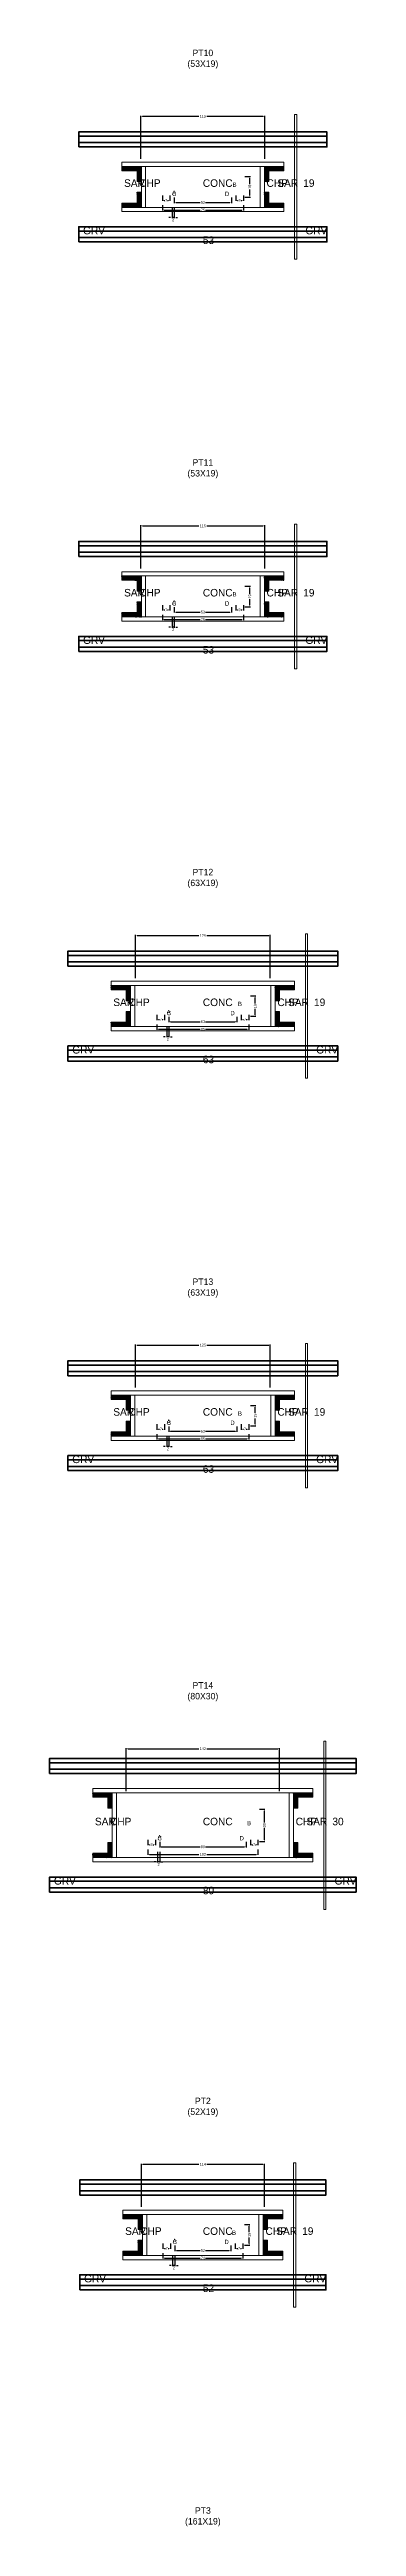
# Model space of a CAD drawing. Header units: centimetres. Extents: x -8500 to 4118, y -39526 to 295.
# Drawn here: x -142 to 142, y -36610 to -34313 of the extents above; entities that cross this region are included whole.
import ezdxf

# ---------------------------------------------------------------- set-up
doc = ezdxf.new("R2010")
doc.units = ezdxf.units.CM
for name, color, linetype in [('COTA', 241, 'Continuous'), ('GRAVATA', 224, 'Continuous'), ('Hachura', 251, 'Continuous'), ('NOMENCLATURA', 7, 'Continuous'), ('SARRAFO', 251, 'Continuous'), ('Texto Seção', 7, 'Continuous')]:
    doc.layers.add(name, color=color, linetype=linetype)
doc.dimstyles.new('cotax2', dxfattribs={"dimtxt": 2.5, "dimasz": 1.5, "dimexe": 0.5, "dimexo": 0.5, "dimgap": 0.5, "dimtad": 1, "dimcen": 2.5, "dimazin": 3, "dimtfac": 1, "dimtmove": 0, "dimatfit": 3})

# ---------------------------------------------------------------- blocks, each defined once
blk = doc.blocks.new('_CLOSEDFILLED')
at = {"color": 0, "linetype": 'BYBLOCK'}
blk.add_solid([(-1, 0.2), (0, 0), (-1, -0.2)], dxfattribs=at)
blk = doc.blocks.new('*D2380')
for p, q in [((-37.5, -34457), (-37.5, -34462)), ((-36, -34461.5), (-2.5, -34461.5)), ((2.5, -34461.5), (36, -34461.5)), ((37.5, -34457), (37.5, -34462))]:
    blk.add_line(p, q)
at = {"layer": 'Defpoints'}
for p in [(-37.5, -34456.5), (-37.5, -34461.5), (37.5, -34456.5)]:
    blk.add_point(p, dxfattribs=at)
at = {"layer": 'COTA', "xscale": 1.5, "yscale": 1.5, "rotation": 180}
blk.add_blockref('_CLOSEDFILLED', (-37.5, -34461.5), dxfattribs=at)
at = {"layer": 'COTA', "xscale": 1.5, "yscale": 1.5}
blk.add_blockref('_CLOSEDFILLED', (37.5, -34461.5), dxfattribs=at)
at = {"layer": 'COTA', "insert": (0, -34461.5), "char_height": 2.5, "attachment_point": 5}
blk.add_mtext('75', dxfattribs=at)
blk = doc.blocks.new('*D2381')
for p, q in [((-26.5, -34450), (-26.5, -34455)), ((-25, -34454.5), (-2.5, -34454.5)), ((2.5, -34454.5), (25, -34454.5)), ((26.5, -34450), (26.5, -34455))]:
    blk.add_line(p, q)
at = {"layer": 'Defpoints'}
for p in [(-26.5, -34449.5), (-26.5, -34454.5), (26.5, -34449.5)]:
    blk.add_point(p, dxfattribs=at)
at = {"layer": 'COTA', "xscale": 1.5, "yscale": 1.5, "rotation": 180}
blk.add_blockref('_CLOSEDFILLED', (-26.5, -34454.5), dxfattribs=at)
at = {"layer": 'COTA', "xscale": 1.5, "yscale": 1.5}
blk.add_blockref('_CLOSEDFILLED', (26.5, -34454.5), dxfattribs=at)
at = {"layer": 'COTA', "insert": (0, -34454.5), "char_height": 2.5, "attachment_point": 5}
blk.add_mtext('53', dxfattribs=at)
blk = doc.blocks.new('*D2382')
for p, q in [((39, -34430.5), (44, -34430.5)), ((43.5, -34437.5), (43.5, -34432)), ((43.5, -34448), (43.5, -34442.5)), ((39, -34449.5), (44, -34449.5))]:
    blk.add_line(p, q)
at = {"layer": 'Defpoints'}
for p in [(38.5, -34430.5), (38.5, -34449.5), (43.5, -34449.5)]:
    blk.add_point(p, dxfattribs=at)
at = {"layer": 'COTA', "xscale": 1.5, "yscale": 1.5}
for p, rotation in [((43.5, -34430.5), 90), ((43.5, -34449.5), 270)]:
    blk.add_blockref('_CLOSEDFILLED', p, dxfattribs=dict(at, rotation=rotation))
at = {"layer": 'COTA', "insert": (43.5, -34440), "char_height": 2.5, "attachment_point": 5, "rotation": 90}
blk.add_mtext('19', dxfattribs=at)
blk = doc.blocks.new('*D2383')
for p, q in [((-37.5, -34448), (-37.5, -34453)), ((-36, -34452.5), (-35.25, -34452.5)), ((-32.75, -34452.5), (-32, -34452.5)), ((-30.5, -34448), (-30.5, -34453))]:
    blk.add_line(p, q)
at = {"layer": 'Defpoints'}
for p in [(-37.5, -34447.5), (-37.5, -34452.5), (-30.5, -34447.5)]:
    blk.add_point(p, dxfattribs=at)
at = {"layer": 'COTA', "xscale": 1.5, "yscale": 1.5, "rotation": 180}
blk.add_blockref('_CLOSEDFILLED', (-37.5, -34452.5), dxfattribs=at)
at = {"layer": 'COTA', "xscale": 1.5, "yscale": 1.5}
blk.add_blockref('_CLOSEDFILLED', (-30.5, -34452.5), dxfattribs=at)
at = {"layer": 'COTA', "insert": (-34, -34452.5), "char_height": 2.5, "attachment_point": 5}
blk.add_mtext('7', dxfattribs=at)
blk = doc.blocks.new('*D2384')
for p, q in [((30.5, -34448), (30.5, -34453)), ((32, -34452.5), (32.75, -34452.5)), ((35.25, -34452.5), (36, -34452.5)), ((37.5, -34448), (37.5, -34453))]:
    blk.add_line(p, q)
at = {"layer": 'Defpoints'}
for p in [(30.5, -34447.5), (30.5, -34452.5), (37.5, -34447.5)]:
    blk.add_point(p, dxfattribs=at)
at = {"layer": 'COTA', "xscale": 1.5, "yscale": 1.5, "rotation": 180}
blk.add_blockref('_CLOSEDFILLED', (30.5, -34452.5), dxfattribs=at)
at = {"layer": 'COTA', "xscale": 1.5, "yscale": 1.5}
blk.add_blockref('_CLOSEDFILLED', (37.5, -34452.5), dxfattribs=at)
at = {"layer": 'COTA', "insert": (34, -34452.5), "char_height": 2.5, "attachment_point": 5}
blk.add_mtext('7', dxfattribs=at)
blk = doc.blocks.new('*D2385')
for p, q in [((-57.5, -34414), (-57.5, -34374)), ((-56, -34374.5), (-3.75, -34374.5)), ((3.75, -34374.5), (56, -34374.5)), ((57.5, -34414), (57.5, -34374))]:
    blk.add_line(p, q)
at = {"layer": 'Defpoints'}
for p in [(-57.5, -34374.5), (-57.5, -34414.5), (57.5, -34414.5)]:
    blk.add_point(p, dxfattribs=at)
at = {"layer": 'COTA', "xscale": 1.5, "yscale": 1.5, "rotation": 180}
blk.add_blockref('_CLOSEDFILLED', (-57.5, -34374.5), dxfattribs=at)
at = {"layer": 'COTA', "xscale": 1.5, "yscale": 1.5}
blk.add_blockref('_CLOSEDFILLED', (57.5, -34374.5), dxfattribs=at)
at = {"layer": 'COTA', "insert": (0, -34374.5), "char_height": 2.5, "attachment_point": 5}
blk.add_mtext('115', dxfattribs=at)
blk = doc.blocks.new('*D2406')
for p, q in [((-37.5, -34837), (-37.5, -34842)), ((-36, -34841.5), (-2.5, -34841.5)), ((2.5, -34841.5), (36, -34841.5)), ((37.5, -34837), (37.5, -34842))]:
    blk.add_line(p, q)
at = {"layer": 'Defpoints'}
for p in [(-37.5, -34836.5), (-37.5, -34841.5), (37.5, -34836.5)]:
    blk.add_point(p, dxfattribs=at)
at = {"layer": 'COTA', "xscale": 1.5, "yscale": 1.5, "rotation": 180}
blk.add_blockref('_CLOSEDFILLED', (-37.5, -34841.5), dxfattribs=at)
at = {"layer": 'COTA', "xscale": 1.5, "yscale": 1.5}
blk.add_blockref('_CLOSEDFILLED', (37.5, -34841.5), dxfattribs=at)
at = {"layer": 'COTA', "insert": (0, -34841.5), "char_height": 2.5, "attachment_point": 5}
blk.add_mtext('75', dxfattribs=at)
blk = doc.blocks.new('*D2407')
for p, q in [((-26.5, -34830), (-26.5, -34835)), ((-25, -34834.5), (-2.5, -34834.5)), ((2.5, -34834.5), (25, -34834.5)), ((26.5, -34830), (26.5, -34835))]:
    blk.add_line(p, q)
at = {"layer": 'Defpoints'}
for p in [(-26.5, -34829.5), (-26.5, -34834.5), (26.5, -34829.5)]:
    blk.add_point(p, dxfattribs=at)
at = {"layer": 'COTA', "xscale": 1.5, "yscale": 1.5, "rotation": 180}
blk.add_blockref('_CLOSEDFILLED', (-26.5, -34834.5), dxfattribs=at)
at = {"layer": 'COTA', "xscale": 1.5, "yscale": 1.5}
blk.add_blockref('_CLOSEDFILLED', (26.5, -34834.5), dxfattribs=at)
at = {"layer": 'COTA', "insert": (0, -34834.5), "char_height": 2.5, "attachment_point": 5}
blk.add_mtext('53', dxfattribs=at)
blk = doc.blocks.new('*D2408')
for p, q in [((39, -34810.5), (44, -34810.5)), ((43.5, -34817.5), (43.5, -34812)), ((39, -34829.5), (44, -34829.5)), ((43.5, -34828), (43.5, -34822.5))]:
    blk.add_line(p, q)
at = {"layer": 'Defpoints'}
for p in [(38.5, -34810.5), (38.5, -34829.5), (43.5, -34829.5)]:
    blk.add_point(p, dxfattribs=at)
at = {"layer": 'COTA', "xscale": 1.5, "yscale": 1.5}
for p, rotation in [((43.5, -34810.5), 90), ((43.5, -34829.5), 270)]:
    blk.add_blockref('_CLOSEDFILLED', p, dxfattribs=dict(at, rotation=rotation))
at = {"layer": 'COTA', "insert": (43.5, -34820), "char_height": 2.5, "attachment_point": 5, "rotation": 90}
blk.add_mtext('19', dxfattribs=at)
blk = doc.blocks.new('*D2409')
for p, q in [((-37.5, -34828), (-37.5, -34833)), ((-36, -34832.5), (-35.25, -34832.5)), ((-32.75, -34832.5), (-32, -34832.5)), ((-30.5, -34828), (-30.5, -34833))]:
    blk.add_line(p, q)
at = {"layer": 'Defpoints'}
for p in [(-37.5, -34827.5), (-37.5, -34832.5), (-30.5, -34827.5)]:
    blk.add_point(p, dxfattribs=at)
at = {"layer": 'COTA', "xscale": 1.5, "yscale": 1.5, "rotation": 180}
blk.add_blockref('_CLOSEDFILLED', (-37.5, -34832.5), dxfattribs=at)
at = {"layer": 'COTA', "xscale": 1.5, "yscale": 1.5}
blk.add_blockref('_CLOSEDFILLED', (-30.5, -34832.5), dxfattribs=at)
at = {"layer": 'COTA', "insert": (-34, -34832.5), "char_height": 2.5, "attachment_point": 5}
blk.add_mtext('7', dxfattribs=at)
blk = doc.blocks.new('*D2410')
for p, q in [((30.5, -34828), (30.5, -34833)), ((32, -34832.5), (32.75, -34832.5)), ((35.25, -34832.5), (36, -34832.5)), ((37.5, -34828), (37.5, -34833))]:
    blk.add_line(p, q)
at = {"layer": 'Defpoints'}
for p in [(30.5, -34827.5), (30.5, -34832.5), (37.5, -34827.5)]:
    blk.add_point(p, dxfattribs=at)
at = {"layer": 'COTA', "xscale": 1.5, "yscale": 1.5, "rotation": 180}
blk.add_blockref('_CLOSEDFILLED', (30.5, -34832.5), dxfattribs=at)
at = {"layer": 'COTA', "xscale": 1.5, "yscale": 1.5}
blk.add_blockref('_CLOSEDFILLED', (37.5, -34832.5), dxfattribs=at)
at = {"layer": 'COTA', "insert": (34, -34832.5), "char_height": 2.5, "attachment_point": 5}
blk.add_mtext('7', dxfattribs=at)
blk = doc.blocks.new('*D2411')
for p, q in [((-57.5, -34794), (-57.5, -34754)), ((-56, -34754.5), (-3.75, -34754.5)), ((3.75, -34754.5), (56, -34754.5)), ((57.5, -34794), (57.5, -34754))]:
    blk.add_line(p, q)
at = {"layer": 'Defpoints'}
for p in [(-57.5, -34754.5), (-57.5, -34794.5), (57.5, -34794.5)]:
    blk.add_point(p, dxfattribs=at)
at = {"layer": 'COTA', "xscale": 1.5, "yscale": 1.5, "rotation": 180}
blk.add_blockref('_CLOSEDFILLED', (-57.5, -34754.5), dxfattribs=at)
at = {"layer": 'COTA', "xscale": 1.5, "yscale": 1.5}
blk.add_blockref('_CLOSEDFILLED', (57.5, -34754.5), dxfattribs=at)
at = {"layer": 'COTA', "insert": (0, -34754.5), "char_height": 2.5, "attachment_point": 5}
blk.add_mtext('115', dxfattribs=at)
blk = doc.blocks.new('*D2432')
for p, q in [((-42.5, -35217), (-42.5, -35222)), ((-41, -35221.5), (-2.5, -35221.5)), ((2.5, -35221.5), (41, -35221.5)), ((42.5, -35217), (42.5, -35222))]:
    blk.add_line(p, q)
at = {"layer": 'Defpoints'}
for p in [(-42.5, -35216.5), (-42.5, -35221.5), (42.5, -35216.5)]:
    blk.add_point(p, dxfattribs=at)
at = {"layer": 'COTA', "xscale": 1.5, "yscale": 1.5, "rotation": 180}
blk.add_blockref('_CLOSEDFILLED', (-42.5, -35221.5), dxfattribs=at)
at = {"layer": 'COTA', "xscale": 1.5, "yscale": 1.5}
blk.add_blockref('_CLOSEDFILLED', (42.5, -35221.5), dxfattribs=at)
at = {"layer": 'COTA', "insert": (0, -35221.5), "char_height": 2.5, "attachment_point": 5}
blk.add_mtext('85', dxfattribs=at)
blk = doc.blocks.new('*D2433')
for p, q in [((-31.5, -35210), (-31.5, -35215)), ((-30, -35214.5), (-2.5, -35214.5)), ((2.5, -35214.5), (30, -35214.5)), ((31.5, -35210), (31.5, -35215))]:
    blk.add_line(p, q)
at = {"layer": 'Defpoints'}
for p in [(-31.5, -35209.5), (-31.5, -35214.5), (31.5, -35209.5)]:
    blk.add_point(p, dxfattribs=at)
at = {"layer": 'COTA', "xscale": 1.5, "yscale": 1.5, "rotation": 180}
blk.add_blockref('_CLOSEDFILLED', (-31.5, -35214.5), dxfattribs=at)
at = {"layer": 'COTA', "xscale": 1.5, "yscale": 1.5}
blk.add_blockref('_CLOSEDFILLED', (31.5, -35214.5), dxfattribs=at)
at = {"layer": 'COTA', "insert": (0, -35214.5), "char_height": 2.5, "attachment_point": 5}
blk.add_mtext('63', dxfattribs=at)
blk = doc.blocks.new('*D2434')
for p, q in [((44, -35190.5), (49, -35190.5)), ((48.5, -35197.5), (48.5, -35192)), ((48.5, -35208), (48.5, -35202.5)), ((44, -35209.5), (49, -35209.5))]:
    blk.add_line(p, q)
at = {"layer": 'Defpoints'}
for p in [(43.5, -35190.5), (43.5, -35209.5), (48.5, -35209.5)]:
    blk.add_point(p, dxfattribs=at)
at = {"layer": 'COTA', "xscale": 1.5, "yscale": 1.5}
for p, rotation in [((48.5, -35190.5), 90), ((48.5, -35209.5), 270)]:
    blk.add_blockref('_CLOSEDFILLED', p, dxfattribs=dict(at, rotation=rotation))
at = {"layer": 'COTA', "insert": (48.5, -35200), "char_height": 2.5, "attachment_point": 5, "rotation": 90}
blk.add_mtext('19', dxfattribs=at)
blk = doc.blocks.new('*D2435')
for p, q in [((-42.5, -35208), (-42.5, -35213)), ((-41, -35212.5), (-40.25, -35212.5)), ((-37.75, -35212.5), (-37, -35212.5)), ((-35.5, -35208), (-35.5, -35213))]:
    blk.add_line(p, q)
at = {"layer": 'Defpoints'}
for p in [(-42.5, -35207.5), (-42.5, -35212.5), (-35.5, -35207.5)]:
    blk.add_point(p, dxfattribs=at)
at = {"layer": 'COTA', "xscale": 1.5, "yscale": 1.5, "rotation": 180}
blk.add_blockref('_CLOSEDFILLED', (-42.5, -35212.5), dxfattribs=at)
at = {"layer": 'COTA', "xscale": 1.5, "yscale": 1.5}
blk.add_blockref('_CLOSEDFILLED', (-35.5, -35212.5), dxfattribs=at)
at = {"layer": 'COTA', "insert": (-39, -35212.5), "char_height": 2.5, "attachment_point": 5}
blk.add_mtext('7', dxfattribs=at)
blk = doc.blocks.new('*D2436')
for p, q in [((35.5, -35208), (35.5, -35213)), ((37, -35212.5), (37.75, -35212.5)), ((40.25, -35212.5), (41, -35212.5)), ((42.5, -35208), (42.5, -35213))]:
    blk.add_line(p, q)
at = {"layer": 'Defpoints'}
for p in [(35.5, -35207.5), (35.5, -35212.5), (42.5, -35207.5)]:
    blk.add_point(p, dxfattribs=at)
at = {"layer": 'COTA', "xscale": 1.5, "yscale": 1.5, "rotation": 180}
blk.add_blockref('_CLOSEDFILLED', (35.5, -35212.5), dxfattribs=at)
at = {"layer": 'COTA', "xscale": 1.5, "yscale": 1.5}
blk.add_blockref('_CLOSEDFILLED', (42.5, -35212.5), dxfattribs=at)
at = {"layer": 'COTA', "insert": (39, -35212.5), "char_height": 2.5, "attachment_point": 5}
blk.add_mtext('7', dxfattribs=at)
blk = doc.blocks.new('*D2437')
for p, q in [((-62.5, -35174), (-62.5, -35134)), ((-61, -35134.5), (-3.75, -35134.5)), ((3.75, -35134.5), (61, -35134.5)), ((62.5, -35174), (62.5, -35134))]:
    blk.add_line(p, q)
at = {"layer": 'Defpoints'}
for p in [(-62.5, -35134.5), (-62.5, -35174.5), (62.5, -35174.5)]:
    blk.add_point(p, dxfattribs=at)
at = {"layer": 'COTA', "xscale": 1.5, "yscale": 1.5, "rotation": 180}
blk.add_blockref('_CLOSEDFILLED', (-62.5, -35134.5), dxfattribs=at)
at = {"layer": 'COTA', "xscale": 1.5, "yscale": 1.5}
blk.add_blockref('_CLOSEDFILLED', (62.5, -35134.5), dxfattribs=at)
at = {"layer": 'COTA', "insert": (0, -35134.5), "char_height": 2.5, "attachment_point": 5}
blk.add_mtext('125', dxfattribs=at)
blk = doc.blocks.new('*D2458')
for p, q in [((-42.5, -35597), (-42.5, -35602)), ((-41, -35601.5), (-2.5, -35601.5)), ((2.5, -35601.5), (41, -35601.5)), ((42.5, -35597), (42.5, -35602))]:
    blk.add_line(p, q)
at = {"layer": 'Defpoints'}
for p in [(-42.5, -35596.5), (-42.5, -35601.5), (42.5, -35596.5)]:
    blk.add_point(p, dxfattribs=at)
at = {"layer": 'COTA', "xscale": 1.5, "yscale": 1.5, "rotation": 180}
blk.add_blockref('_CLOSEDFILLED', (-42.5, -35601.5), dxfattribs=at)
at = {"layer": 'COTA', "xscale": 1.5, "yscale": 1.5}
blk.add_blockref('_CLOSEDFILLED', (42.5, -35601.5), dxfattribs=at)
at = {"layer": 'COTA', "insert": (0, -35601.5), "char_height": 2.5, "attachment_point": 5}
blk.add_mtext('85', dxfattribs=at)
blk = doc.blocks.new('*D2459')
for p, q in [((-31.5, -35590), (-31.5, -35595)), ((31.5, -35590), (31.5, -35595)), ((-30, -35594.5), (-2.5, -35594.5)), ((2.5, -35594.5), (30, -35594.5))]:
    blk.add_line(p, q)
at = {"layer": 'Defpoints'}
for p in [(-31.5, -35589.5), (31.5, -35589.5), (-31.5, -35594.5)]:
    blk.add_point(p, dxfattribs=at)
at = {"layer": 'COTA', "xscale": 1.5, "yscale": 1.5, "rotation": 180}
blk.add_blockref('_CLOSEDFILLED', (-31.5, -35594.5), dxfattribs=at)
at = {"layer": 'COTA', "xscale": 1.5, "yscale": 1.5}
blk.add_blockref('_CLOSEDFILLED', (31.5, -35594.5), dxfattribs=at)
at = {"layer": 'COTA', "insert": (0, -35594.5), "char_height": 2.5, "attachment_point": 5}
blk.add_mtext('63', dxfattribs=at)
blk = doc.blocks.new('*D2460')
for p, q in [((44, -35570.5), (49, -35570.5)), ((44, -35589.5), (49, -35589.5)), ((48.5, -35577.5), (48.5, -35572)), ((48.5, -35588), (48.5, -35582.5))]:
    blk.add_line(p, q)
at = {"layer": 'Defpoints'}
for p in [(43.5, -35570.5), (43.5, -35589.5), (48.5, -35589.5)]:
    blk.add_point(p, dxfattribs=at)
at = {"layer": 'COTA', "xscale": 1.5, "yscale": 1.5}
for p, rotation in [((48.5, -35570.5), 90), ((48.5, -35589.5), 270)]:
    blk.add_blockref('_CLOSEDFILLED', p, dxfattribs=dict(at, rotation=rotation))
at = {"layer": 'COTA', "insert": (48.5, -35580), "char_height": 2.5, "attachment_point": 5, "rotation": 90}
blk.add_mtext('19', dxfattribs=at)
blk = doc.blocks.new('*D2461')
for p, q in [((-42.5, -35588), (-42.5, -35593)), ((-41, -35592.5), (-40.25, -35592.5)), ((-37.75, -35592.5), (-37, -35592.5)), ((-35.5, -35588), (-35.5, -35593))]:
    blk.add_line(p, q)
at = {"layer": 'Defpoints'}
for p in [(-42.5, -35587.5), (-42.5, -35592.5), (-35.5, -35587.5)]:
    blk.add_point(p, dxfattribs=at)
at = {"layer": 'COTA', "xscale": 1.5, "yscale": 1.5, "rotation": 180}
blk.add_blockref('_CLOSEDFILLED', (-42.5, -35592.5), dxfattribs=at)
at = {"layer": 'COTA', "xscale": 1.5, "yscale": 1.5}
blk.add_blockref('_CLOSEDFILLED', (-35.5, -35592.5), dxfattribs=at)
at = {"layer": 'COTA', "insert": (-39, -35592.5), "char_height": 2.5, "attachment_point": 5}
blk.add_mtext('7', dxfattribs=at)
blk = doc.blocks.new('*D2462')
for p, q in [((35.5, -35588), (35.5, -35593)), ((37, -35592.5), (37.75, -35592.5)), ((40.25, -35592.5), (41, -35592.5)), ((42.5, -35588), (42.5, -35593))]:
    blk.add_line(p, q)
at = {"layer": 'Defpoints'}
for p in [(35.5, -35587.5), (35.5, -35592.5), (42.5, -35587.5)]:
    blk.add_point(p, dxfattribs=at)
at = {"layer": 'COTA', "xscale": 1.5, "yscale": 1.5, "rotation": 180}
blk.add_blockref('_CLOSEDFILLED', (35.5, -35592.5), dxfattribs=at)
at = {"layer": 'COTA', "xscale": 1.5, "yscale": 1.5}
blk.add_blockref('_CLOSEDFILLED', (42.5, -35592.5), dxfattribs=at)
at = {"layer": 'COTA', "insert": (39, -35592.5), "char_height": 2.5, "attachment_point": 5}
blk.add_mtext('7', dxfattribs=at)
blk = doc.blocks.new('*D2463')
for p, q in [((-62.5, -35554), (-62.5, -35514)), ((-61, -35514.5), (-3.75, -35514.5)), ((3.75, -35514.5), (61, -35514.5)), ((62.5, -35554), (62.5, -35514))]:
    blk.add_line(p, q)
at = {"layer": 'Defpoints'}
for p in [(-62.5, -35514.5), (-62.5, -35554.5), (62.5, -35554.5)]:
    blk.add_point(p, dxfattribs=at)
at = {"layer": 'COTA', "xscale": 1.5, "yscale": 1.5, "rotation": 180}
blk.add_blockref('_CLOSEDFILLED', (-62.5, -35514.5), dxfattribs=at)
at = {"layer": 'COTA', "xscale": 1.5, "yscale": 1.5}
blk.add_blockref('_CLOSEDFILLED', (62.5, -35514.5), dxfattribs=at)
at = {"layer": 'COTA', "insert": (0, -35514.5), "char_height": 2.5, "attachment_point": 5}
blk.add_mtext('125', dxfattribs=at)
blk = doc.blocks.new('*D2484')
for p, q in [((-51, -35982.5), (-51, -35987.5)), ((51, -35982.5), (51, -35987.5)), ((-49.5, -35987), (-3.75, -35987)), ((3.75, -35987), (49.5, -35987))]:
    blk.add_line(p, q)
at = {"layer": 'Defpoints'}
for p in [(-51, -35982), (51, -35982), (-51, -35987)]:
    blk.add_point(p, dxfattribs=at)
at = {"layer": 'COTA', "xscale": 1.5, "yscale": 1.5, "rotation": 180}
blk.add_blockref('_CLOSEDFILLED', (-51, -35987), dxfattribs=at)
at = {"layer": 'COTA', "xscale": 1.5, "yscale": 1.5}
blk.add_blockref('_CLOSEDFILLED', (51, -35987), dxfattribs=at)
at = {"layer": 'COTA', "insert": (0, -35987), "char_height": 2.5, "attachment_point": 5}
blk.add_mtext('102', dxfattribs=at)
blk = doc.blocks.new('*D2485')
for p, q in [((-40, -35975.5), (-40, -35980.5)), ((-38.5, -35980), (-2.5, -35980)), ((2.5, -35980), (38.5, -35980)), ((40, -35975.5), (40, -35980.5))]:
    blk.add_line(p, q)
at = {"layer": 'Defpoints'}
for p in [(-40, -35975), (-40, -35980), (40, -35975)]:
    blk.add_point(p, dxfattribs=at)
at = {"layer": 'COTA', "xscale": 1.5, "yscale": 1.5, "rotation": 180}
blk.add_blockref('_CLOSEDFILLED', (-40, -35980), dxfattribs=at)
at = {"layer": 'COTA', "xscale": 1.5, "yscale": 1.5}
blk.add_blockref('_CLOSEDFILLED', (40, -35980), dxfattribs=at)
at = {"layer": 'COTA', "insert": (0, -35980), "char_height": 2.5, "attachment_point": 5}
blk.add_mtext('80', dxfattribs=at)
blk = doc.blocks.new('*D2486')
for p, q in [((52.5, -35945), (57.5, -35945)), ((57, -35957.5), (57, -35946.5)), ((52.5, -35975), (57.5, -35975)), ((57, -35973.5), (57, -35962.5))]:
    blk.add_line(p, q)
at = {"layer": 'Defpoints'}
for p in [(52, -35945), (52, -35975), (57, -35975)]:
    blk.add_point(p, dxfattribs=at)
at = {"layer": 'COTA', "xscale": 1.5, "yscale": 1.5}
for p, rotation in [((57, -35945), 90), ((57, -35975), 270)]:
    blk.add_blockref('_CLOSEDFILLED', p, dxfattribs=dict(at, rotation=rotation))
at = {"layer": 'COTA', "insert": (57, -35960), "char_height": 2.5, "attachment_point": 5, "rotation": 90}
blk.add_mtext('30', dxfattribs=at)
blk = doc.blocks.new('*D2487')
for p, q in [((-51, -35973.5), (-51, -35978.5)), ((-49.5, -35978), (-48.75, -35978)), ((-46.25, -35978), (-45.5, -35978)), ((-44, -35973.5), (-44, -35978.5))]:
    blk.add_line(p, q)
at = {"layer": 'Defpoints'}
for p in [(-51, -35973), (-51, -35978), (-44, -35973)]:
    blk.add_point(p, dxfattribs=at)
at = {"layer": 'COTA', "xscale": 1.5, "yscale": 1.5, "rotation": 180}
blk.add_blockref('_CLOSEDFILLED', (-51, -35978), dxfattribs=at)
at = {"layer": 'COTA', "xscale": 1.5, "yscale": 1.5}
blk.add_blockref('_CLOSEDFILLED', (-44, -35978), dxfattribs=at)
at = {"layer": 'COTA', "insert": (-47.5, -35978), "char_height": 2.5, "attachment_point": 5}
blk.add_mtext('7', dxfattribs=at)
blk = doc.blocks.new('*D2488')
for p, q in [((44, -35973.5), (44, -35978.5)), ((45.5, -35978), (46.25, -35978)), ((48.75, -35978), (49.5, -35978)), ((51, -35973.5), (51, -35978.5))]:
    blk.add_line(p, q)
at = {"layer": 'Defpoints'}
for p in [(44, -35973), (44, -35978), (51, -35973)]:
    blk.add_point(p, dxfattribs=at)
at = {"layer": 'COTA', "xscale": 1.5, "yscale": 1.5, "rotation": 180}
blk.add_blockref('_CLOSEDFILLED', (44, -35978), dxfattribs=at)
at = {"layer": 'COTA', "xscale": 1.5, "yscale": 1.5}
blk.add_blockref('_CLOSEDFILLED', (51, -35978), dxfattribs=at)
at = {"layer": 'COTA', "insert": (47.5, -35978), "char_height": 2.5, "attachment_point": 5}
blk.add_mtext('7', dxfattribs=at)
blk = doc.blocks.new('*D2489')
for p, q in [((-71, -35928.5), (-71, -35888.5)), ((-69.5, -35889), (-3.75, -35889)), ((3.75, -35889), (69.5, -35889)), ((71, -35928.5), (71, -35888.5))]:
    blk.add_line(p, q)
at = {"layer": 'Defpoints'}
for p in [(-71, -35889), (-71, -35929), (71, -35929)]:
    blk.add_point(p, dxfattribs=at)
at = {"layer": 'COTA', "xscale": 1.5, "yscale": 1.5, "rotation": 180}
blk.add_blockref('_CLOSEDFILLED', (-71, -35889), dxfattribs=at)
at = {"layer": 'COTA', "xscale": 1.5, "yscale": 1.5}
blk.add_blockref('_CLOSEDFILLED', (71, -35889), dxfattribs=at)
at = {"layer": 'COTA', "insert": (0, -35889), "char_height": 2.5, "attachment_point": 5}
blk.add_mtext('142', dxfattribs=at)
blk = doc.blocks.new('*D2510')
for p, q in [((-37, -36357), (-37, -36362)), ((-35.5, -36361.5), (-2.5, -36361.5)), ((2.5, -36361.5), (35.5, -36361.5)), ((37, -36357), (37, -36362))]:
    blk.add_line(p, q)
at = {"layer": 'Defpoints'}
for p in [(-37, -36356.5), (-37, -36361.5), (37, -36356.5)]:
    blk.add_point(p, dxfattribs=at)
at = {"layer": 'COTA', "xscale": 1.5, "yscale": 1.5, "rotation": 180}
blk.add_blockref('_CLOSEDFILLED', (-37, -36361.5), dxfattribs=at)
at = {"layer": 'COTA', "xscale": 1.5, "yscale": 1.5}
blk.add_blockref('_CLOSEDFILLED', (37, -36361.5), dxfattribs=at)
at = {"layer": 'COTA', "insert": (0, -36361.5), "char_height": 2.5, "attachment_point": 5}
blk.add_mtext('74', dxfattribs=at)
blk = doc.blocks.new('*D2511')
for p, q in [((-26, -36350), (-26, -36355)), ((26, -36350), (26, -36355)), ((-24.5, -36354.5), (-2.5, -36354.5)), ((2.5, -36354.5), (24.5, -36354.5))]:
    blk.add_line(p, q)
at = {"layer": 'Defpoints'}
for p in [(-26, -36349.5), (26, -36349.5), (-26, -36354.5)]:
    blk.add_point(p, dxfattribs=at)
at = {"layer": 'COTA', "xscale": 1.5, "yscale": 1.5, "rotation": 180}
blk.add_blockref('_CLOSEDFILLED', (-26, -36354.5), dxfattribs=at)
at = {"layer": 'COTA', "xscale": 1.5, "yscale": 1.5}
blk.add_blockref('_CLOSEDFILLED', (26, -36354.5), dxfattribs=at)
at = {"layer": 'COTA', "insert": (0, -36354.5), "char_height": 2.5, "attachment_point": 5}
blk.add_mtext('52', dxfattribs=at)
blk = doc.blocks.new('*D2512')
for p, q in [((38.5, -36330.5), (43.5, -36330.5)), ((38.5, -36349.5), (43.5, -36349.5)), ((43, -36337.5), (43, -36332)), ((43, -36348), (43, -36342.5))]:
    blk.add_line(p, q)
at = {"layer": 'Defpoints'}
for p in [(38, -36330.5), (38, -36349.5), (43, -36349.5)]:
    blk.add_point(p, dxfattribs=at)
at = {"layer": 'COTA', "xscale": 1.5, "yscale": 1.5}
for p, rotation in [((43, -36330.5), 90), ((43, -36349.5), 270)]:
    blk.add_blockref('_CLOSEDFILLED', p, dxfattribs=dict(at, rotation=rotation))
at = {"layer": 'COTA', "insert": (43, -36340), "char_height": 2.5, "attachment_point": 5, "rotation": 90}
blk.add_mtext('19', dxfattribs=at)
blk = doc.blocks.new('*D2513')
for p, q in [((-37, -36348), (-37, -36353)), ((-35.5, -36352.5), (-34.75, -36352.5)), ((-32.25, -36352.5), (-31.5, -36352.5)), ((-30, -36348), (-30, -36353))]:
    blk.add_line(p, q)
at = {"layer": 'Defpoints'}
for p in [(-37, -36347.5), (-37, -36352.5), (-30, -36347.5)]:
    blk.add_point(p, dxfattribs=at)
at = {"layer": 'COTA', "xscale": 1.5, "yscale": 1.5, "rotation": 180}
blk.add_blockref('_CLOSEDFILLED', (-37, -36352.5), dxfattribs=at)
at = {"layer": 'COTA', "xscale": 1.5, "yscale": 1.5}
blk.add_blockref('_CLOSEDFILLED', (-30, -36352.5), dxfattribs=at)
at = {"layer": 'COTA', "insert": (-33.5, -36352.5), "char_height": 2.5, "attachment_point": 5}
blk.add_mtext('7', dxfattribs=at)
blk = doc.blocks.new('*D2514')
for p, q in [((30, -36348), (30, -36353)), ((31.5, -36352.5), (32.25, -36352.5)), ((34.75, -36352.5), (35.5, -36352.5)), ((37, -36348), (37, -36353))]:
    blk.add_line(p, q)
at = {"layer": 'Defpoints'}
for p in [(30, -36347.5), (30, -36352.5), (37, -36347.5)]:
    blk.add_point(p, dxfattribs=at)
at = {"layer": 'COTA', "xscale": 1.5, "yscale": 1.5, "rotation": 180}
blk.add_blockref('_CLOSEDFILLED', (30, -36352.5), dxfattribs=at)
at = {"layer": 'COTA', "xscale": 1.5, "yscale": 1.5}
blk.add_blockref('_CLOSEDFILLED', (37, -36352.5), dxfattribs=at)
at = {"layer": 'COTA', "insert": (33.5, -36352.5), "char_height": 2.5, "attachment_point": 5}
blk.add_mtext('7', dxfattribs=at)
blk = doc.blocks.new('*D2515')
for p, q in [((-57, -36314), (-57, -36274)), ((-55.5, -36274.5), (-3.75, -36274.5)), ((3.75, -36274.5), (55.5, -36274.5)), ((57, -36314), (57, -36274))]:
    blk.add_line(p, q)
at = {"layer": 'Defpoints'}
for p in [(-57, -36274.5), (-57, -36314.5), (57, -36314.5)]:
    blk.add_point(p, dxfattribs=at)
at = {"layer": 'COTA', "xscale": 1.5, "yscale": 1.5, "rotation": 180}
blk.add_blockref('_CLOSEDFILLED', (-57, -36274.5), dxfattribs=at)
at = {"layer": 'COTA', "xscale": 1.5, "yscale": 1.5}
blk.add_blockref('_CLOSEDFILLED', (57, -36274.5), dxfattribs=at)
at = {"layer": 'COTA', "insert": (0, -36274.5), "char_height": 2.5, "attachment_point": 5}
blk.add_mtext('114', dxfattribs=at)

msp = doc.modelspace()

# ---------------------------------------------------------------- hatches: boundary and pattern name
at = {"layer": 'SARRAFO'}
h = msp.add_hatch(dxfattribs=at)
h.set_pattern_fill('SOLID', scale=2)
h.paths.add_polyline_path([(-75, -34425), (-61, -34425), (-61, -34421), (-75, -34421)])
h = msp.add_hatch(dxfattribs=at)
h.set_pattern_fill('SOLID', scale=2)
h.paths.add_polyline_path([(-61, -34435), (-57, -34435), (-57, -34421), (-61, -34421)])
h = msp.add_hatch(dxfattribs=at)
h.set_pattern_fill('SOLID', scale=2)
h.paths.add_polyline_path([(57, -34435), (61, -34435), (61, -34421), (57, -34421)])
h = msp.add_hatch(dxfattribs=at)
h.set_pattern_fill('SOLID', scale=2)
h.paths.add_polyline_path([(61, -34425), (75, -34425), (75, -34421), (61, -34421)])
h = msp.add_hatch(dxfattribs=at)
h.set_pattern_fill('SOLID', scale=2)
h.paths.add_polyline_path([(-61, -34459), (-57, -34459), (-57, -34445), (-61, -34445)])
h = msp.add_hatch(dxfattribs=at)
h.set_pattern_fill('SOLID', scale=2)
h.paths.add_polyline_path([(57, -34459), (61, -34459), (61, -34445), (57, -34445)])
h = msp.add_hatch(dxfattribs=at)
h.set_pattern_fill('SOLID', scale=2)
h.paths.add_polyline_path([(-75, -34459), (-61, -34459), (-61, -34455), (-75, -34455)])
h = msp.add_hatch(dxfattribs=at)
h.set_pattern_fill('SOLID', scale=2)
h.paths.add_polyline_path([(61, -34459), (75, -34459), (75, -34455), (61, -34455)])
h = msp.add_hatch(dxfattribs=at)
h.set_pattern_fill('SOLID', scale=2)
h.paths.add_polyline_path([(-75, -34805), (-61, -34805), (-61, -34801), (-75, -34801)])
h = msp.add_hatch(dxfattribs=at)
h.set_pattern_fill('SOLID', scale=2)
h.paths.add_polyline_path([(-61, -34815), (-57, -34815), (-57, -34801), (-61, -34801)])
h = msp.add_hatch(dxfattribs=at)
h.set_pattern_fill('SOLID', scale=2)
h.paths.add_polyline_path([(57, -34815), (61, -34815), (61, -34801), (57, -34801)])
h = msp.add_hatch(dxfattribs=at)
h.set_pattern_fill('SOLID', scale=2)
h.paths.add_polyline_path([(61, -34805), (75, -34805), (75, -34801), (61, -34801)])
h = msp.add_hatch(dxfattribs=at)
h.set_pattern_fill('SOLID', scale=2)
h.paths.add_polyline_path([(-75, -34839), (-61, -34839), (-61, -34835), (-75, -34835)])
h = msp.add_hatch(dxfattribs=at)
h.set_pattern_fill('SOLID', scale=2)
h.paths.add_polyline_path([(-61, -34839), (-57, -34839), (-57, -34825), (-61, -34825)])
h = msp.add_hatch(dxfattribs=at)
h.set_pattern_fill('SOLID', scale=2)
h.paths.add_polyline_path([(57, -34839), (61, -34839), (61, -34825), (57, -34825)])
h = msp.add_hatch(dxfattribs=at)
h.set_pattern_fill('SOLID', scale=2)
h.paths.add_polyline_path([(61, -34839), (75, -34839), (75, -34835), (61, -34835)])
h = msp.add_hatch(dxfattribs=at)
h.set_pattern_fill('SOLID', scale=2)
h.paths.add_polyline_path([(-85, -35185), (-71, -35185), (-71, -35181), (-85, -35181)])
h = msp.add_hatch(dxfattribs=at)
h.set_pattern_fill('SOLID', scale=2)
h.paths.add_polyline_path([(-71, -35195), (-67, -35195), (-67, -35181), (-71, -35181)])
h = msp.add_hatch(dxfattribs=at)
h.set_pattern_fill('SOLID', scale=2)
h.paths.add_polyline_path([(67, -35195), (71, -35195), (71, -35181), (67, -35181)])
h = msp.add_hatch(dxfattribs=at)
h.set_pattern_fill('SOLID', scale=2)
h.paths.add_polyline_path([(71, -35185), (85, -35185), (85, -35181), (71, -35181)])
h = msp.add_hatch(dxfattribs=at)
h.set_pattern_fill('SOLID', scale=2)
h.paths.add_polyline_path([(-85, -35219), (-71, -35219), (-71, -35215), (-85, -35215)])
h = msp.add_hatch(dxfattribs=at)
h.set_pattern_fill('SOLID', scale=2)
h.paths.add_polyline_path([(-71, -35219), (-67, -35219), (-67, -35205), (-71, -35205)])
h = msp.add_hatch(dxfattribs=at)
h.set_pattern_fill('SOLID', scale=2)
h.paths.add_polyline_path([(67, -35219), (71, -35219), (71, -35205), (67, -35205)])
h = msp.add_hatch(dxfattribs=at)
h.set_pattern_fill('SOLID', scale=2)
h.paths.add_polyline_path([(71, -35219), (85, -35219), (85, -35215), (71, -35215)])
h = msp.add_hatch(dxfattribs=at)
h.set_pattern_fill('SOLID', scale=2)
h.paths.add_polyline_path([(-85, -35565), (-71, -35565), (-71, -35561), (-85, -35561)])
h = msp.add_hatch(dxfattribs=at)
h.set_pattern_fill('SOLID', scale=2)
h.paths.add_polyline_path([(-71, -35575), (-67, -35575), (-67, -35561), (-71, -35561)])
h = msp.add_hatch(dxfattribs=at)
h.set_pattern_fill('SOLID', scale=2)
h.paths.add_polyline_path([(67, -35575), (71, -35575), (71, -35561), (67, -35561)])
h = msp.add_hatch(dxfattribs=at)
h.set_pattern_fill('SOLID', scale=2)
h.paths.add_polyline_path([(71, -35565), (85, -35565), (85, -35561), (71, -35561)])
h = msp.add_hatch(dxfattribs=at)
h.set_pattern_fill('SOLID', scale=2)
h.paths.add_polyline_path([(-71, -35599), (-67, -35599), (-67, -35585), (-71, -35585)])
h = msp.add_hatch(dxfattribs=at)
h.set_pattern_fill('SOLID', scale=2)
h.paths.add_polyline_path([(67, -35599), (71, -35599), (71, -35585), (67, -35585)])
h = msp.add_hatch(dxfattribs=at)
h.set_pattern_fill('SOLID', scale=2)
h.paths.add_polyline_path([(-85, -35599), (-71, -35599), (-71, -35595), (-85, -35595)])
h = msp.add_hatch(dxfattribs=at)
h.set_pattern_fill('SOLID', scale=2)
h.paths.add_polyline_path([(71, -35599), (85, -35599), (85, -35595), (71, -35595)])
h = msp.add_hatch(dxfattribs=at)
h.set_pattern_fill('SOLID', scale=2)
h.paths.add_polyline_path([(-102, -35934), (-88, -35934), (-88, -35930), (-102, -35930)])
h = msp.add_hatch(dxfattribs=at)
h.set_pattern_fill('SOLID', scale=2)
h.paths.add_polyline_path([(-88, -35944), (-84, -35944), (-84, -35930), (-88, -35930)])
h = msp.add_hatch(dxfattribs=at)
h.set_pattern_fill('SOLID', scale=2)
h.paths.add_polyline_path([(84, -35944), (88, -35944), (88, -35930), (84, -35930)])
h = msp.add_hatch(dxfattribs=at)
h.set_pattern_fill('SOLID', scale=2)
h.paths.add_polyline_path([(88, -35934), (102, -35934), (102, -35930), (88, -35930)])
h = msp.add_hatch(dxfattribs=at)
h.set_pattern_fill('SOLID', scale=2)
h.paths.add_polyline_path([(-88, -35990), (-84, -35990), (-84, -35976), (-88, -35976)])
h = msp.add_hatch(dxfattribs=at)
h.set_pattern_fill('SOLID', scale=2)
h.paths.add_polyline_path([(84, -35990), (88, -35990), (88, -35976), (84, -35976)])
h = msp.add_hatch(dxfattribs=at)
h.set_pattern_fill('SOLID', scale=2)
h.paths.add_polyline_path([(-102, -35990), (-88, -35990), (-88, -35986), (-102, -35986)])
h = msp.add_hatch(dxfattribs=at)
h.set_pattern_fill('SOLID', scale=2)
h.paths.add_polyline_path([(88, -35990), (102, -35990), (102, -35986), (88, -35986)])
h = msp.add_hatch(dxfattribs=at)
h.set_pattern_fill('SOLID', scale=2)
h.paths.add_polyline_path([(-74, -36325), (-60, -36325), (-60, -36321), (-74, -36321)])
h = msp.add_hatch(dxfattribs=at)
h.set_pattern_fill('SOLID', scale=2)
h.paths.add_polyline_path([(-60, -36335), (-56, -36335), (-56, -36321), (-60, -36321)])
h = msp.add_hatch(dxfattribs=at)
h.set_pattern_fill('SOLID', scale=2)
h.paths.add_polyline_path([(56, -36335), (60, -36335), (60, -36321), (56, -36321)])
h = msp.add_hatch(dxfattribs=at)
h.set_pattern_fill('SOLID', scale=2)
h.paths.add_polyline_path([(60, -36325), (74, -36325), (74, -36321), (60, -36321)])
h = msp.add_hatch(dxfattribs=at)
h.set_pattern_fill('SOLID', scale=2)
h.paths.add_polyline_path([(-60, -36359), (-56, -36359), (-56, -36345), (-60, -36345)])
h = msp.add_hatch(dxfattribs=at)
h.set_pattern_fill('SOLID', scale=2)
h.paths.add_polyline_path([(56, -36359), (60, -36359), (60, -36345), (56, -36345)])
h = msp.add_hatch(dxfattribs=at)
h.set_pattern_fill('SOLID', scale=2)
h.paths.add_polyline_path([(-74, -36359), (-60, -36359), (-60, -36355), (-74, -36355)])
h = msp.add_hatch(dxfattribs=at)
h.set_pattern_fill('SOLID', scale=2)
h.paths.add_polyline_path([(60, -36359), (74, -36359), (74, -36355), (60, -36355)])

# ---------------------------------------------------------------- linework, layer by layer
at = {"layer": 'GRAVATA', "lineweight": 50}
for points in [[(-115, -34403), (115, -34403), (115, -34389), (-115, -34389)], [(-115, -34399), (115, -34399), (115, -34393), (-115, -34393)], [(-115, -34491), (115, -34491), (115, -34477), (-115, -34477)], [(-115, -34487), (115, -34487), (115, -34481), (-115, -34481)], [(-115, -34783), (115, -34783), (115, -34769), (-115, -34769)], [(-115, -34779), (115, -34779), (115, -34773), (-115, -34773)], [(-115, -34871), (115, -34871), (115, -34857), (-115, -34857)], [(-115, -34867), (115, -34867), (115, -34861), (-115, -34861)], [(-125, -35163), (125, -35163), (125, -35149), (-125, -35149)], [(-125, -35159), (125, -35159), (125, -35153), (-125, -35153)], [(-125, -35251), (125, -35251), (125, -35237), (-125, -35237)], [(-125, -35247), (125, -35247), (125, -35241), (-125, -35241)], [(-125, -35543), (125, -35543), (125, -35529), (-125, -35529)], [(-125, -35539), (125, -35539), (125, -35533), (-125, -35533)], [(-125, -35631), (125, -35631), (125, -35617), (-125, -35617)], [(-125, -35627), (125, -35627), (125, -35621), (-125, -35621)], [(-142, -35912), (142, -35912), (142, -35898), (-142, -35898)], [(-142, -35908), (142, -35908), (142, -35902), (-142, -35902)], [(-142, -36022), (142, -36022), (142, -36008), (-142, -36008)], [(-142, -36018), (142, -36018), (142, -36012), (-142, -36012)], [(-114, -36303), (114, -36303), (114, -36289), (-114, -36289)], [(-114, -36299), (114, -36299), (114, -36293), (-114, -36293)], [(-114, -36391), (114, -36391), (114, -36377), (-114, -36377)], [(-114, -36387), (114, -36387), (114, -36381), (-114, -36381)]]:
    msp.add_lwpolyline(points, close=True, dxfattribs=at)
at = {"layer": 'Hachura', "lineweight": 13}
for points in [[(85, -34507), (87, -34507), (87, -34373), (85, -34373)], [(85, -34887), (87, -34887), (87, -34753), (85, -34753)], [(95, -35267), (97, -35267), (97, -35133), (95, -35133)], [(95, -35647), (97, -35647), (97, -35513), (95, -35513)], [(112, -36038), (114, -36038), (114, -35882), (112, -35882)], [(84, -36407), (86, -36407), (86, -36273), (84, -36273)]]:
    msp.add_lwpolyline(points, close=True, dxfattribs=at)
at = {"layer": 'Hachura', "lineweight": 18}
for points in [[(-75, -34421), (75, -34421), (75, -34417), (-75, -34417)], [(-57, -34459), (-53, -34459), (-53, -34421), (-57, -34421)], [(53, -34459), (57, -34459), (57, -34421), (53, -34421)], [(-75, -34463), (75, -34463), (75, -34459), (-75, -34459)], [(-75, -34801), (75, -34801), (75, -34797), (-75, -34797)], [(-57, -34839), (-53, -34839), (-53, -34801), (-57, -34801)], [(53, -34839), (57, -34839), (57, -34801), (53, -34801)], [(-75, -34843), (75, -34843), (75, -34839), (-75, -34839)], [(-85, -35181), (85, -35181), (85, -35177), (-85, -35177)], [(-67, -35219), (-63, -35219), (-63, -35181), (-67, -35181)], [(63, -35219), (67, -35219), (67, -35181), (63, -35181)], [(-85, -35223), (85, -35223), (85, -35219), (-85, -35219)], [(-85, -35561), (85, -35561), (85, -35557), (-85, -35557)], [(-67, -35599), (-63, -35599), (-63, -35561), (-67, -35561)], [(63, -35599), (67, -35599), (67, -35561), (63, -35561)], [(-85, -35603), (85, -35603), (85, -35599), (-85, -35599)], [(-102, -35930), (102, -35930), (102, -35926), (-102, -35926)], [(-84, -35990), (-80, -35990), (-80, -35930), (-84, -35930)], [(80, -35990), (84, -35990), (84, -35930), (80, -35930)], [(-102, -35994), (102, -35994), (102, -35990), (-102, -35990)], [(-74, -36321), (74, -36321), (74, -36317), (-74, -36317)], [(-56, -36359), (-52, -36359), (-52, -36321), (-56, -36321)], [(52, -36359), (56, -36359), (56, -36321), (52, -36321)], [(-74, -36363), (74, -36363), (74, -36359), (-74, -36359)]]:
    msp.add_lwpolyline(points, close=True, dxfattribs=at)
at = {"layer": 'SARRAFO', "lineweight": 13}
for points in [[(-75, -34425), (-61, -34425), (-61, -34421), (-75, -34421)], [(-61, -34435), (-57, -34435), (-57, -34421), (-61, -34421)], [(57, -34435), (61, -34435), (61, -34421), (57, -34421)], [(61, -34425), (75, -34425), (75, -34421), (61, -34421)], [(-61, -34459), (-57, -34459), (-57, -34445), (-61, -34445)], [(57, -34459), (61, -34459), (61, -34445), (57, -34445)], [(-75, -34459), (-61, -34459), (-61, -34455), (-75, -34455)], [(61, -34459), (75, -34459), (75, -34455), (61, -34455)], [(-75, -34805), (-61, -34805), (-61, -34801), (-75, -34801)], [(-61, -34815), (-57, -34815), (-57, -34801), (-61, -34801)], [(57, -34815), (61, -34815), (61, -34801), (57, -34801)], [(61, -34805), (75, -34805), (75, -34801), (61, -34801)], [(-75, -34839), (-61, -34839), (-61, -34835), (-75, -34835)], [(-61, -34839), (-57, -34839), (-57, -34825), (-61, -34825)], [(57, -34839), (61, -34839), (61, -34825), (57, -34825)], [(61, -34839), (75, -34839), (75, -34835), (61, -34835)], [(-85, -35185), (-71, -35185), (-71, -35181), (-85, -35181)], [(-71, -35195), (-67, -35195), (-67, -35181), (-71, -35181)], [(67, -35195), (71, -35195), (71, -35181), (67, -35181)], [(71, -35185), (85, -35185), (85, -35181), (71, -35181)], [(-85, -35219), (-71, -35219), (-71, -35215), (-85, -35215)], [(-71, -35219), (-67, -35219), (-67, -35205), (-71, -35205)], [(67, -35219), (71, -35219), (71, -35205), (67, -35205)], [(71, -35219), (85, -35219), (85, -35215), (71, -35215)], [(-85, -35565), (-71, -35565), (-71, -35561), (-85, -35561)], [(-71, -35575), (-67, -35575), (-67, -35561), (-71, -35561)], [(67, -35575), (71, -35575), (71, -35561), (67, -35561)], [(71, -35565), (85, -35565), (85, -35561), (71, -35561)], [(-71, -35599), (-67, -35599), (-67, -35585), (-71, -35585)], [(67, -35599), (71, -35599), (71, -35585), (67, -35585)], [(-85, -35599), (-71, -35599), (-71, -35595), (-85, -35595)], [(71, -35599), (85, -35599), (85, -35595), (71, -35595)], [(-102, -35934), (-88, -35934), (-88, -35930), (-102, -35930)], [(-88, -35944), (-84, -35944), (-84, -35930), (-88, -35930)], [(84, -35944), (88, -35944), (88, -35930), (84, -35930)], [(88, -35934), (102, -35934), (102, -35930), (88, -35930)], [(-88, -35990), (-84, -35990), (-84, -35976), (-88, -35976)], [(84, -35990), (88, -35990), (88, -35976), (84, -35976)], [(-102, -35990), (-88, -35990), (-88, -35986), (-102, -35986)], [(88, -35990), (102, -35990), (102, -35986), (88, -35986)], [(-74, -36325), (-60, -36325), (-60, -36321), (-74, -36321)], [(-60, -36335), (-56, -36335), (-56, -36321), (-60, -36321)], [(56, -36335), (60, -36335), (60, -36321), (56, -36321)], [(60, -36325), (74, -36325), (74, -36321), (60, -36321)], [(-60, -36359), (-56, -36359), (-56, -36345), (-60, -36345)], [(56, -36359), (60, -36359), (60, -36345), (56, -36345)], [(-74, -36359), (-60, -36359), (-60, -36355), (-74, -36355)], [(60, -36359), (74, -36359), (74, -36355), (60, -36355)]]:
    msp.add_lwpolyline(points, close=True, dxfattribs=at)

# ---------------------------------------------------------------- texts
at = {"layer": 'NOMENCLATURA'}
for s, p in [('A', (-28.5, -34447.5)), ('C', (-28.5, -34448.5)), ('D', (20.5, -34448.5)), ('B', (27.5, -34440)), ('A', (-28.5, -34827.5)), ('C', (-28.5, -34828.5)), ('D', (20.5, -34828.5)), ('B', (27.5, -34820)), ('A', (-33.5, -35207.5)), ('B', (32.5, -35200)), ('C', (-33.5, -35208.5)), ('D', (25.5, -35208.5)), ('A', (-33.5, -35587.5)), ('C', (-33.5, -35588.5)), ('D', (25.5, -35588.5)), ('B', (32.5, -35580)), ('B', (41, -35960)), ('A', (-42, -35973)), ('C', (-42, -35974)), ('D', (34, -35974)), ('A', (-28, -36347.5)), ('C', (-28, -36348.5)), ('D', (20, -36348.5)), ('B', (27, -36340))]:
    msp.add_text(s, height=4, dxfattribs=at).set_placement(p)
at = {"layer": 'NOMENCLATURA', "char_height": 6, "attachment_point": 8}
for s, insert in [('PT10\\P(53X19)', (0, -34330.5)), ('PT11\\P(53X19)', (0, -34710.5)), ('PT12\\P(63X19)', (0, -35090.5)), ('PT13\\P(63X19)', (0, -35470.5)), ('PT14\\P(80X30)', (0, -35845)), ('PT2\\P(52X19)', (0, -36230.5)), ('PT3\\P(161X19)', (0, -36610.5))]:
    msp.add_mtext(s, dxfattribs=dict(at, insert=insert))
at = {"layer": 'Texto Seção'}
for s, p in [('SAR', (-73, -34440)), ('CHP', (-59, -34440)), ('CONC', (0, -34440)), ('CHP', (59, -34440)), ('SAR', (69, -34440)), ('19', (93, -34440)), ('GRV', (-111, -34484)), ('53', (0, -34493)), ('GRV', (95, -34484)), ('SAR', (-73, -34820)), ('CHP', (-59, -34820)), ('CONC', (0, -34820)), ('CHP', (59, -34820)), ('SAR', (69, -34820)), ('19', (93, -34820)), ('GRV', (-111, -34864)), ('GRV', (95, -34864)), ('53', (0, -34873)), ('SAR', (-83, -35200)), ('CHP', (-69, -35200)), ('CONC', (0, -35200)), ('CHP', (69, -35200)), ('SAR', (79, -35200)), ('19', (103, -35200)), ('GRV', (-121, -35244)), ('63', (0, -35253)), ('GRV', (105, -35244)), ('SAR', (-83, -35580)), ('CHP', (-69, -35580)), ('CONC', (0, -35580)), ('CHP', (69, -35580)), ('SAR', (79, -35580)), ('19', (103, -35580)), ('GRV', (-121, -35624)), ('GRV', (105, -35624)), ('63', (0, -35633)), ('SAR', (-100, -35960)), ('CHP', (-86, -35960)), ('CONC', (0, -35960)), ('CHP', (86, -35960)), ('SAR', (96, -35960)), ('30', (120, -35960)), ('GRV', (-138, -36015)), ('GRV', (122, -36015)), ('80', (0, -36024)), ('SAR', (-72, -36340)), ('CHP', (-58, -36340)), ('CONC', (0, -36340)), ('CHP', (58, -36340)), ('SAR', (68, -36340)), ('19', (92, -36340)), ('GRV', (-110, -36384)), ('52', (0, -36393)), ('GRV', (94, -36384))]:
    msp.add_text(s, height=7, dxfattribs=at).set_placement(p)

# ---------------------------------------------------------------- dimensions: what is measured, and where the dimension line sits
at = {"layer": 'COTA'}
for base, p1, p2, picture, middle in [((-57.5, -34374.5), (-57.5, -34414.5), (57.5, -34414.5), '*D2385', (0, -34374.5)), ((-37.5, -34452.5), (-37.5, -34447.5), (-30.5, -34447.5), '*D2383', (-34, -34452.5)), ((-37.5, -34461.5), (-37.5, -34456.5), (37.5, -34456.5), '*D2380', (0, -34461.5)), ((-26.5, -34454.5), (-26.5, -34449.5), (26.5, -34449.5), '*D2381', (0, -34454.5)), ((30.5, -34452.5), (30.5, -34447.5), (37.5, -34447.5), '*D2384', (34, -34452.5)), ((-57.5, -34754.5), (-57.5, -34794.5), (57.5, -34794.5), '*D2411', (0, -34754.5)), ((-37.5, -34832.5), (-37.5, -34827.5), (-30.5, -34827.5), '*D2409', (-34, -34832.5)), ((-26.5, -34834.5), (-26.5, -34829.5), (26.5, -34829.5), '*D2407', (0, -34834.5)), ((30.5, -34832.5), (30.5, -34827.5), (37.5, -34827.5), '*D2410', (34, -34832.5)), ((-37.5, -34841.5), (-37.5, -34836.5), (37.5, -34836.5), '*D2406', (0, -34841.5)), ((-62.5, -35134.5), (-62.5, -35174.5), (62.5, -35174.5), '*D2437', (0, -35134.5)), ((-42.5, -35212.5), (-42.5, -35207.5), (-35.5, -35207.5), '*D2435', (-39, -35212.5)), ((-42.5, -35221.5), (-42.5, -35216.5), (42.5, -35216.5), '*D2432', (0, -35221.5)), ((-31.5, -35214.5), (-31.5, -35209.5), (31.5, -35209.5), '*D2433', (0, -35214.5)), ((35.5, -35212.5), (35.5, -35207.5), (42.5, -35207.5), '*D2436', (39, -35212.5)), ((-62.5, -35514.5), (-62.5, -35554.5), (62.5, -35554.5), '*D2463', (0, -35514.5)), ((-42.5, -35592.5), (-42.5, -35587.5), (-35.5, -35587.5), '*D2461', (-39, -35592.5)), ((-31.5, -35594.5), (-31.5, -35589.5), (31.5, -35589.5), '*D2459', (0, -35594.5)), ((35.5, -35592.5), (35.5, -35587.5), (42.5, -35587.5), '*D2462', (39, -35592.5)), ((-42.5, -35601.5), (-42.5, -35596.5), (42.5, -35596.5), '*D2458', (0, -35601.5)), ((-71, -35889), (-71, -35929), (71, -35929), '*D2489', (0, -35889)), ((-51, -35978), (-51, -35973), (-44, -35973), '*D2487', (-47.5, -35978)), ((-51, -35987), (-51, -35982), (51, -35982), '*D2484', (0, -35987)), ((-40, -35980), (-40, -35975), (40, -35975), '*D2485', (0, -35980)), ((44, -35978), (44, -35973), (51, -35973), '*D2488', (47.5, -35978)), ((-57, -36274.5), (-57, -36314.5), (57, -36314.5), '*D2515', (0, -36274.5)), ((-37, -36352.5), (-37, -36347.5), (-30, -36347.5), '*D2513', (-33.5, -36352.5)), ((-26, -36354.5), (-26, -36349.5), (26, -36349.5), '*D2511', (0, -36354.5)), ((30, -36352.5), (30, -36347.5), (37, -36347.5), '*D2514', (33.5, -36352.5)), ((-37, -36361.5), (-37, -36356.5), (37, -36356.5), '*D2510', (0, -36361.5))]:
    dim = msp.add_linear_dim(base=base, p1=p1, p2=p2, dimstyle='cotax2', dxfattribs=at)
    dim.commit()
    dim.dimension.update_dxf_attribs({"geometry": picture, "text_midpoint": middle})
for base, p1, p2, picture, middle in [((43.5, -34449.5), (38.5, -34449.5), (38.5, -34430.5), '*D2382', (43.5, -34440)), ((43.5, -34829.5), (38.5, -34829.5), (38.5, -34810.5), '*D2408', (43.5, -34820)), ((48.5, -35209.5), (43.5, -35209.5), (43.5, -35190.5), '*D2434', (48.5, -35200)), ((48.5, -35589.5), (43.5, -35589.5), (43.5, -35570.5), '*D2460', (48.5, -35580)), ((57, -35975), (52, -35975), (52, -35945), '*D2486', (57, -35960)), ((43, -36349.5), (38, -36349.5), (38, -36330.5), '*D2512', (43, -36340))]:
    dim = msp.add_linear_dim(base=base, p1=p1, p2=p2, angle=90, dimstyle='cotax2', dxfattribs=at)
    dim.commit()
    dim.dimension.update_dxf_attribs({"geometry": picture, "text_midpoint": middle})
for base, p1, p2 in [((-26.5, -34468.5), (-26.5, -34458.5), (-28.5, -34458.5)), ((-26.5, -34848.5), (-26.5, -34838.5), (-28.5, -34838.5)), ((-31.5, -35228.5), (-31.5, -35218.5), (-33.5, -35218.5)), ((-31.5, -35608.5), (-31.5, -35598.5), (-33.5, -35598.5)), ((-40, -35994), (-40, -35984), (-42, -35984)), ((-26, -36368.5), (-26, -36358.5), (-28, -36358.5))]:
    msp.add_linear_dim(base=base, p1=p1, p2=p2, dimstyle='cotax2', dxfattribs=at).render()

doc.saveas('drawing.dxf')
